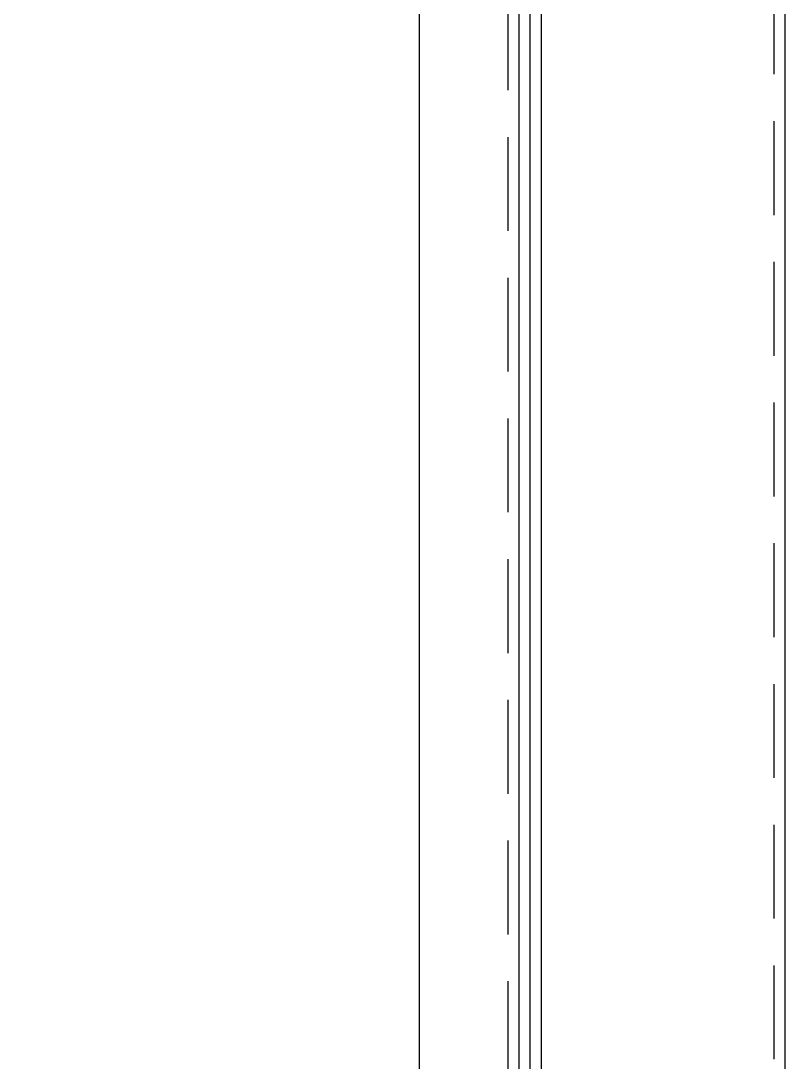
# Model space of a CAD drawing. Header units: millimetres. Extents: x 0 to 4783, y 0 to 3382.
# Drawn here: x 1855.6 to 1959.1, y 2208.1 to 2349.1 of the extents above; entities that cross this region are included whole.
import ezdxf

# ---------------------------------------------------------------- set-up
doc = ezdxf.new("R2010")
doc.units = ezdxf.units.MM
doc.linetypes.add('HIDDENX2', pattern=[19.05, 12.7, -6.35])

msp = doc.modelspace()

# ---------------------------------------------------------------- linework, layer by layer
at = {"color": 7}
for points in [[(1359.11, 1673.6), (1959.11, 1673.6), (1959.11, 2673.6), (1359.11, 2673.6)], [(1392.11, 1706), (1926.11, 1706), (1926.11, 2640.6), (1392.11, 2640.6)]]:
    msp.add_lwpolyline(points, close=True, dxfattribs=at)
at = {"color": 7, "linetype": 'HIDDENX2'}
msp.add_lwpolyline([(1360.61, 1675.1), (1957.61, 1675.1), (1957.61, 2672.1), (1360.61, 2672.1)], close=True, dxfattribs=at)
at = {"color": 3}
for points in [[(1393.61, 1707.5), (1924.61, 1707.5), (1924.61, 2639.1), (1393.61, 2639.1)], [(1408.61, 1739.6), (1909.61, 1739.6), (1909.61, 2602), (1408.61, 2602)]]:
    msp.add_lwpolyline(points, close=True, dxfattribs=at)
at = {"color": 6}
msp.add_lwpolyline([(1396.61, 1728.6), (1923.11, 1728.6), (1923.11, 2619.6), (1396.61, 2619.6)], close=True, dxfattribs=at)
at = {"color": 6, "linetype": 'HIDDENX2'}
msp.add_lwpolyline([(1398.11, 1730.1), (1921.61, 1730.1), (1921.61, 2618.1), (1398.11, 2618.1)], close=True, dxfattribs=at)

doc.saveas('drawing.dxf')
